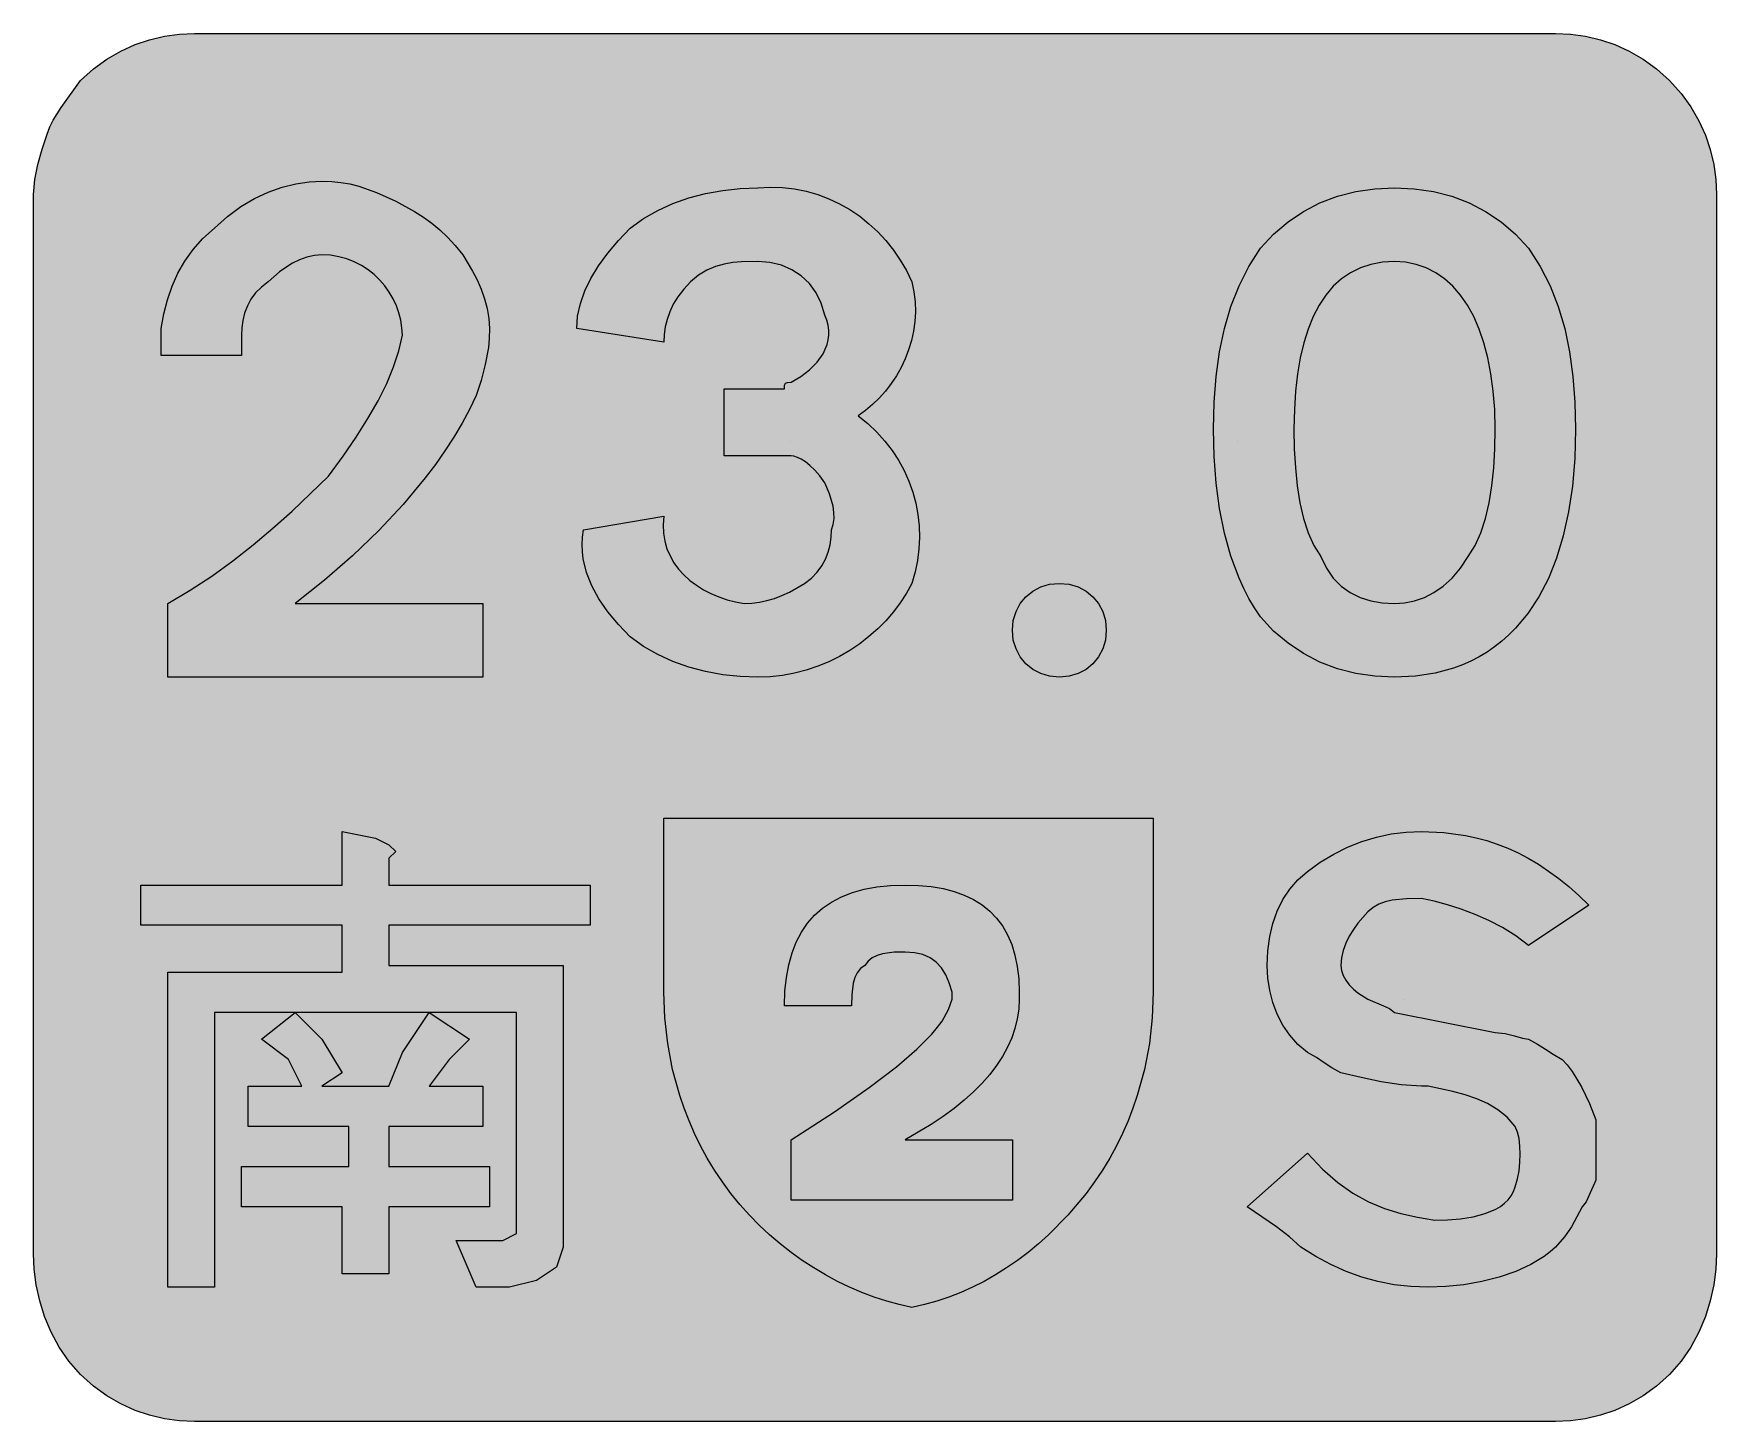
# Model space of a CAD drawing. Header units: metres. Extents: x 133 to 434, y 12 to 261.
import ezdxf

# ---------------------------------------------------------------- set-up
doc = ezdxf.new("R2010")
doc.units = ezdxf.units.M
for name, color, linetype, true_color in [('FILL_BLACK_000000', 7, 'Continuous', 0x000000), ('FILL_LIME_00FF00', 7, 'Continuous', 0x00ff00), ('FILL_WHITE_FFFFFF', 7, 'Continuous', 0xffffff), ('FILL_YELLOW_FFFF00', 7, 'Continuous', 0xffff00), ('STROKE_WHITE_FFFFFF', 7, 'Continuous', 0xffffff)]:
    doc.layers.add(name, color=color, linetype=linetype, true_color=true_color)

msp = doc.modelspace()

# ---------------------------------------------------------------- hatches: boundary and pattern name
at = {"layer": 'FILL_BLACK_000000', "true_color": 0x000000}
h = msp.add_hatch(color=7, dxfattribs=at)
h.dxf.hatch_style = 1
h.paths.add_polyline_path([(308.25, 62.88), (308.25, 52.08), (268.65, 52.08), (268.65, 62.88), (276.38, 67.9), (282.6, 72.22), (287.47, 75.92), (291.15, 79.08), (293.82, 81.79), (294.83, 83.01), (295.65, 84.14), (296.8, 86.21), (297.45, 88.08), (297.45, 89.28), (296.94, 90.97), (296.31, 92.43), (295.53, 93.67), (294.6, 94.68), (293.5, 95.47), (292.22, 96.03), (290.74, 96.37), (289.05, 96.48), (287.08, 96.44), (285, 96.18), (284.02, 95.89), (283.14, 95.47), (282.41, 94.87), (281.85, 94.08), (281.06, 93.52), (280.46, 92.79), (280.04, 91.91), (279.75, 90.93), (279.49, 88.85), (279.45, 86.88), (267.45, 86.88), (267.53, 89.5), (267.79, 91.94), (268.21, 94.22), (268.8, 96.33), (269.56, 98.27), (270.49, 100.04), (271.58, 101.65), (272.85, 103.08), (274.28, 104.35), (275.89, 105.44), (277.66, 106.37), (279.6, 107.13), (281.71, 107.72), (283.99, 108.14), (286.43, 108.4), (289.05, 108.48), (291.45, 108.41), (293.72, 108.2), (295.83, 107.84), (297.81, 107.34), (299.63, 106.69), (301.31, 105.89), (302.83, 104.93), (304.2, 103.83), (305.42, 102.57), (306.48, 101.16), (307.38, 99.58), (308.12, 97.85), (308.7, 95.95), (309.11, 93.89), (309.37, 91.67), (309.45, 89.28), (309.45, 88.08), (309.37, 86.29), (309.11, 84.54), (308.7, 82.81), (308.12, 81.1), (307.38, 79.43), (306.48, 77.79), (305.42, 76.17), (304.2, 74.58), (302.83, 73.02), (301.31, 71.49), (299.63, 69.98), (297.81, 68.5), (295.83, 67.06), (293.72, 65.64), (289.05, 62.88), (308.25, 62.88)])
at = {"layer": 'FILL_LIME_00FF00', "true_color": 0x00ff00}
h = msp.add_hatch(color=7, dxfattribs=at)
h.dxf.hatch_style = 1
h.paths.add_polyline_path([(405.45, 260.88), (408.15, 260.77), (410.83, 260.41), (413.49, 259.8), (416.1, 258.93), (418.66, 257.77), (421.14, 256.32), (423.55, 254.56), (425.85, 252.48), (427.93, 250.18), (429.69, 247.77), (431.14, 245.29), (432.3, 242.73), (433.17, 240.12), (433.78, 237.46), (434.14, 234.78), (434.25, 232.08), (434.25, 42.48), (434.14, 39.73), (433.78, 36.91), (433.17, 34.06), (432.3, 31.23), (431.14, 28.45), (429.69, 25.77), (427.93, 23.24), (425.85, 20.88), (423.55, 18.8), (421.14, 17.04), (418.66, 15.59), (416.1, 14.43), (413.49, 13.56), (410.83, 12.95), (408.15, 12.59), (405.45, 12.48), (161.85, 12.48), (159.15, 12.59), (156.47, 12.95), (153.81, 13.56), (151.2, 14.43), (148.64, 15.59), (146.16, 17.04), (143.75, 18.8), (141.45, 20.88), (139.37, 23.24), (137.61, 25.77), (136.16, 28.45), (135, 31.23), (134.13, 34.06), (133.52, 36.91), (133.16, 39.73), (133.05, 42.48), (133.05, 232.08), (133.26, 234.78), (133.8, 237.48), (134.57, 240.18), (135.45, 242.88), (135.95, 244.18), (136.56, 245.39), (138, 247.68), (141.45, 252.48), (143.75, 254.56), (146.16, 256.32), (148.64, 257.77), (151.2, 258.93), (153.81, 259.8), (156.47, 260.41), (159.15, 260.77), (161.85, 260.88), (405.45, 260.88)])
at = {"layer": 'FILL_WHITE_FFFFFF', "true_color": 0xffffff}
h = msp.add_hatch(color=7, dxfattribs=at)
h.dxf.hatch_style = 1
h.paths.add_polyline_path([(155.85, 203.28), (155.85, 208.08), (156.36, 210.72), (157.01, 213.25), (157.83, 215.67), (158.85, 217.98), (160.09, 220.17), (161.59, 222.25), (163.36, 224.22), (165.45, 226.08), (167.75, 228.16), (170.14, 229.92), (172.58, 231.37), (175.05, 232.53), (177.52, 233.4), (179.96, 234.01), (182.35, 234.37), (184.65, 234.48), (186.4, 234.42), (188.06, 234.25), (189.67, 233.97), (191.25, 233.58), (194.44, 232.45), (197.85, 230.88), (201.24, 229.04), (202.81, 228.05), (204.3, 226.98), (205.74, 225.79), (207.13, 224.47), (208.5, 222.97), (209.85, 221.28), (211.61, 218.37), (212.42, 216.79), (213.15, 215.13), (213.76, 213.42), (214.24, 211.66), (214.54, 209.88), (214.65, 208.08), (214.6, 206.33), (214.44, 204.69), (213.9, 201.63), (213.13, 198.8), (212.25, 196.08), (211.06, 193.61), (209.73, 191.13), (208.27, 188.67), (206.68, 186.22), (204.98, 183.78), (203.16, 181.36), (199.2, 176.58), (194.85, 171.92), (190.14, 167.39), (185.13, 163.04), (179.85, 158.88), (213.45, 158.88), (213.45, 145.68), (157.05, 145.68), (157.05, 158.88), (161.04, 161.24), (164.93, 163.79), (168.69, 166.52), (172.35, 169.38), (175.89, 172.36), (179.33, 175.42), (185.85, 181.68), (188.44, 185.22), (190.78, 188.65), (192.87, 191.97), (194.7, 195.18), (196.24, 198.27), (197.49, 201.25), (198.43, 204.12), (199.05, 206.88), (198.98, 208.23), (198.78, 209.57), (198.44, 210.88), (197.98, 212.17), (197.4, 213.41), (196.71, 214.6), (195.91, 215.73), (195, 216.78), (194, 217.75), (192.9, 218.62), (191.71, 219.39), (190.44, 220.04), (189.1, 220.57), (187.68, 220.96), (186.2, 221.2), (184.65, 221.28), (183.3, 221.17), (181.97, 220.87), (180.66, 220.39), (179.4, 219.78), (178.19, 219.05), (177.06, 218.24), (175.05, 216.48), (173.81, 215.53), (172.78, 214.47), (171.95, 213.34), (171.3, 212.13), (170.82, 210.87), (170.49, 209.56), (170.31, 208.23), (170.25, 206.88), (170.25, 203.28), (155.85, 203.28)])
h = msp.add_hatch(color=7, dxfattribs=at)
h.dxf.hatch_style = 1
h.paths.add_polyline_path([(256.65, 185.28), (256.65, 197.28), (266.25, 197.28), (267.45, 197.28), (267.47, 197.97), (267.6, 198.33), (267.96, 198.46), (268.65, 198.48), (270.38, 199.49), (271.95, 200.69), (273.29, 202.07), (274.35, 203.58), (275.07, 205.21), (275.29, 206.05), (275.4, 206.92), (275.4, 207.8), (275.28, 208.68), (275.03, 209.58), (274.65, 210.48), (274.04, 212.62), (273.11, 214.51), (271.91, 216.15), (270.45, 217.53), (268.77, 218.62), (266.89, 219.42), (264.84, 219.91), (262.65, 220.08), (259.76, 220.02), (258.22, 219.89), (256.65, 219.63), (255.08, 219.2), (253.54, 218.56), (252.05, 217.67), (250.65, 216.48), (249.41, 215.13), (248.38, 213.78), (247.55, 212.43), (246.9, 211.08), (246.42, 209.73), (246.09, 208.38), (245.91, 207.03), (245.85, 205.68), (230.25, 208.08), (230.42, 210.33), (230.91, 212.58), (231.71, 214.83), (232.8, 217.08), (234.18, 219.33), (235.82, 221.58), (237.71, 223.83), (239.85, 226.08), (242.21, 227.77), (244.76, 229.23), (247.49, 230.47), (250.35, 231.48), (253.33, 232.27), (256.39, 232.83), (259.5, 233.17), (262.65, 233.28), (264.88, 233.41), (267.08, 233.35), (269.24, 233.1), (271.35, 232.68), (273.4, 232.09), (275.39, 231.34), (277.31, 230.43), (279.15, 229.38), (280.91, 228.19), (282.57, 226.86), (284.14, 225.4), (285.6, 223.83), (286.95, 222.14), (288.18, 220.35), (289.28, 218.46), (290.25, 216.48), (290.62, 214.68), (290.82, 212.89), (290.87, 211.11), (290.78, 209.35), (290.54, 207.63), (290.17, 205.93), (289.67, 204.28), (289.05, 202.68), (288.32, 201.13), (287.48, 199.65), (286.55, 198.24), (285.53, 196.9), (284.42, 195.65), (283.23, 194.5), (281.97, 193.44), (280.65, 192.48), (282.38, 191.08), (283.97, 189.57), (285.41, 187.96), (286.71, 186.27), (287.86, 184.51), (288.86, 182.67), (289.7, 180.78), (290.4, 178.83), (290.94, 176.84), (291.33, 174.82), (291.55, 172.77), (291.62, 170.71), (291.52, 168.64), (291.26, 166.57), (290.84, 164.52), (290.25, 162.48), (289.28, 160.71), (288.18, 159), (286.95, 157.36), (285.6, 155.8), (284.14, 154.33), (282.57, 152.95), (280.91, 151.66), (279.15, 150.48), (277.31, 149.41), (275.39, 148.46), (273.4, 147.64), (271.35, 146.95), (269.24, 146.41), (267.08, 146.01), (264.88, 145.76), (262.65, 145.68), (259.5, 145.79), (256.39, 146.13), (253.33, 146.69), (250.35, 147.48), (247.49, 148.49), (244.76, 149.73), (242.21, 151.19), (239.85, 152.88), (237.72, 155.13), (235.84, 157.4), (234.24, 159.69), (232.95, 162.03), (232, 164.42), (231.41, 166.89), (231.27, 168.15), (231.22, 169.43), (231.28, 170.74), (231.45, 172.08), (245.85, 174.48), (245.72, 172.93), (245.78, 171.45), (246.01, 170.02), (246.41, 168.67), (246.97, 167.38), (247.66, 166.17), (248.5, 165.03), (249.45, 163.98), (250.52, 163.01), (251.69, 162.13), (252.95, 161.34), (254.29, 160.64), (255.7, 160.05), (257.17, 159.55), (258.69, 159.16), (260.25, 158.88), (261.6, 158.94), (262.95, 159.1), (264.3, 159.39), (265.65, 159.78), (267, 160.29), (268.35, 160.9), (271.05, 162.48), (272.29, 163.43), (273.32, 164.49), (274.15, 165.62), (274.8, 166.83), (275.28, 168.09), (275.61, 169.4), (275.79, 170.73), (275.85, 172.08), (276.19, 173.03), (276.34, 174.07), (276.31, 175.16), (276.15, 176.28), (275.51, 178.49), (274.65, 180.48), (273.75, 181.72), (272.87, 182.75), (272.01, 183.58), (271.2, 184.23), (270.44, 184.71), (269.76, 185.04), (269.15, 185.22), (268.65, 185.28), (256.65, 185.28)])
h = msp.add_hatch(color=7, dxfattribs=at)
h.dxf.hatch_style = 1
h.paths.add_polyline_path([(344.72, 199.53), (345.33, 203.92), (346.2, 208.08), (347.36, 212.02), (348.81, 215.73), (350.57, 219.22), (352.65, 222.48), (355.01, 225.01), (357.58, 227.2), (360.35, 229.06), (363.3, 230.58), (366.42, 231.76), (369.69, 232.6), (373.11, 233.11), (376.65, 233.28), (380.19, 233.11), (383.61, 232.6), (386.88, 231.76), (390, 230.58), (392.95, 229.06), (395.72, 227.2), (398.29, 225.01), (400.65, 222.48), (402.73, 219.22), (404.49, 215.73), (405.94, 212.02), (407.1, 208.08), (407.97, 203.92), (408.58, 199.53), (408.94, 194.92), (409.05, 190.08), (408.91, 184.84), (408.49, 179.9), (407.81, 175.29), (406.86, 170.99), (405.64, 167.02), (404.18, 163.38), (402.46, 160.06), (400.5, 157.08), (398.3, 154.44), (397.11, 153.24), (395.87, 152.13), (394.56, 151.11), (393.2, 150.18), (391.79, 149.33), (390.32, 148.57), (388.79, 147.89), (387.22, 147.31), (383.9, 146.41), (380.38, 145.86), (376.65, 145.68), (373.11, 145.85), (369.69, 146.35), (366.42, 147.2), (363.3, 148.38), (360.35, 149.9), (357.58, 151.75), (355.01, 153.95), (352.65, 156.48), (351.57, 158.1), (350.57, 159.79), (349.65, 161.57), (348.81, 163.42), (347.36, 167.32), (346.2, 171.48), (345.33, 175.86), (344.72, 180.44), (344.36, 185.19), (344.25, 190.08), (344.36, 194.92), (344.72, 199.53)])
h.paths.add_polyline_path([(380.23, 159.35), (381.99, 159.96), (383.7, 160.83), (385.36, 161.99), (386.94, 163.44), (388.45, 165.2), (389.85, 167.28), (391.09, 169.24), (392.12, 171.52), (392.95, 174.07), (393.6, 176.88), (394.08, 179.91), (394.41, 183.14), (394.59, 186.54), (394.65, 190.08), (394.57, 193.58), (394.32, 196.88), (393.91, 199.98), (393.36, 202.87), (392.65, 205.55), (391.8, 208.01), (390.82, 210.26), (389.7, 212.28), (388.46, 214.08), (387.09, 215.65), (385.61, 216.99), (384.02, 218.09), (382.32, 218.96), (380.52, 219.58), (378.63, 219.95), (376.65, 220.08), (374.47, 219.95), (372.43, 219.58), (370.53, 218.96), (368.78, 218.09), (367.16, 216.99), (365.68, 215.65), (364.35, 214.08), (363.15, 212.28), (362.1, 210.26), (361.18, 208.01), (360.41, 205.55), (359.78, 202.87), (359.28, 199.98), (358.93, 196.88), (358.72, 193.58), (358.65, 190.08), (358.71, 186.54), (358.89, 183.14), (359.22, 179.91), (359.7, 176.88), (360.35, 174.07), (361.18, 171.52), (362.21, 169.24), (363.45, 167.28), (364.46, 165.2), (365.68, 163.44), (367.1, 161.99), (368.7, 160.83), (370.47, 159.96), (372.39, 159.35), (374.46, 158.99), (376.65, 158.88), (378.45, 158.99), (380.23, 159.35)], flags=16)
h = msp.add_hatch(color=7, dxfattribs=at)
h.dxf.hatch_style = 1
h.paths.add_polyline_path([(324.89, 152.34), (324.41, 150.74), (323.66, 149.31), (322.65, 148.08), (321.42, 147.07), (319.99, 146.32), (318.39, 145.84), (316.65, 145.68), (314.91, 145.84), (313.31, 146.32), (311.88, 147.07), (310.65, 148.08), (309.64, 149.31), (308.89, 150.74), (308.41, 152.34), (308.25, 154.08), (308.41, 155.82), (308.89, 157.42), (309.64, 158.85), (310.65, 160.08), (311.88, 161.09), (313.31, 161.84), (314.91, 162.32), (316.65, 162.48), (318.39, 162.32), (319.99, 161.84), (321.42, 161.09), (322.65, 160.08), (323.66, 158.85), (324.41, 157.42), (324.89, 155.82), (325.05, 154.08), (324.89, 152.34)])
h = msp.add_hatch(color=7, dxfattribs=at)
h.dxf.hatch_style = 1
h.paths.add_polyline_path([(194.25, 116.88), (196.65, 115.68), (197.85, 114.48), (196.65, 113.28), (196.65, 108.48), (232.65, 108.48), (232.65, 101.28), (196.65, 101.28), (196.65, 94.08), (227.85, 94.08), (227.85, 48.48), (227.85, 43.68), (226.65, 40.08), (223.05, 37.68), (218.25, 36.48), (212.25, 36.48), (208.65, 44.88), (214.65, 44.88), (217.05, 44.88), (219.45, 46.08), (219.45, 48.48), (219.45, 49.68), (219.45, 85.68), (165.45, 85.68), (165.45, 36.48), (157.05, 36.48), (157.05, 92.88), (188.25, 92.88), (188.25, 101.28), (152.25, 101.28), (152.25, 108.48), (188.25, 108.48), (188.25, 118.08), (194.25, 116.88)])
h = msp.add_hatch(color=7, dxfattribs=at)
h.dxf.hatch_style = 1
h.paths.add_polyline_path([(394.65, 82.08), (396.43, 81.89), (398.1, 81.48), (399.54, 81.07), (400.65, 80.88), (402.26, 79.98), (403.65, 79.08), (405.04, 78.18), (406.65, 77.28), (407.55, 76.27), (408.43, 75.09), (410.1, 72.33), (411.54, 69.35), (412.65, 66.48), (412.65, 62.88), (412.65, 61.68), (412.65, 60.48), (412.65, 59.28), (412.65, 58.08), (412.65, 55.68), (411.45, 52.83), (410.96, 51.8), (410.25, 50.88), (408.3, 47.28), (407.04, 45.48), (405.45, 43.68), (404.5, 42.81), (403.44, 41.99), (401.04, 40.53), (398.34, 39.29), (395.4, 38.28), (392.29, 37.49), (389.08, 36.93), (385.84, 36.59), (382.65, 36.48), (379.55, 36.59), (376.56, 36.93), (373.64, 37.49), (370.8, 38.28), (368.01, 39.29), (365.27, 40.53), (362.55, 41.99), (359.85, 43.68), (357.84, 45.48), (355.5, 47.28), (350.25, 50.88), (361.05, 60.48), (363.75, 57.6), (366.47, 55.23), (369.21, 53.31), (372, 51.78), (374.84, 50.59), (377.76, 49.68), (380.75, 49), (383.85, 48.48), (386.14, 48.54), (388.46, 48.74), (390.73, 49.11), (392.85, 49.68), (394.75, 50.47), (395.59, 50.96), (396.34, 51.52), (396.99, 52.14), (397.53, 52.84), (397.96, 53.62), (398.25, 54.48), (398.64, 55.88), (398.93, 57.35), (399.09, 58.85), (399.15, 60.33), (399.09, 61.76), (398.93, 63.09), (398.64, 64.27), (398.25, 65.28), (396.79, 66.92), (395.14, 68.26), (393.31, 69.35), (391.35, 70.23), (389.27, 70.94), (387.11, 71.52), (382.65, 72.48), (381.45, 72.48), (377.85, 72.69), (374.25, 73.23), (370.65, 74), (367.05, 74.88), (365.44, 75.78), (364.05, 76.68), (362.66, 77.58), (361.05, 78.48), (359.36, 79.94), (357.9, 81.59), (356.66, 83.42), (355.65, 85.38), (354.86, 87.46), (354.3, 89.62), (353.96, 91.83), (353.85, 94.08), (353.96, 96.72), (354.3, 99.24), (354.86, 101.61), (355.65, 103.83), (356.66, 105.88), (357.9, 107.75), (359.36, 109.42), (361.05, 110.88), (363.35, 112.57), (365.76, 114.03), (368.24, 115.27), (370.8, 116.28), (373.41, 117.07), (376.07, 117.63), (378.75, 117.97), (381.45, 118.08), (385.45, 117.91), (389.34, 117.37), (391.26, 116.95), (393.16, 116.43), (395.04, 115.81), (396.9, 115.08), (398.75, 114.24), (400.59, 113.28), (402.41, 112.2), (404.23, 110.99), (406.04, 109.66), (407.85, 108.2), (409.65, 106.61), (411.45, 104.88), (400.65, 97.68), (398.35, 99.37), (395.96, 100.85), (393.52, 102.13), (391.05, 103.23), (388.58, 104.16), (386.14, 104.94), (383.75, 105.57), (381.45, 106.08), (378.77, 106.04), (376.2, 105.78), (374.99, 105.49), (373.86, 105.07), (372.8, 104.47), (371.85, 103.68), (370.09, 101.67), (369.28, 100.54), (368.55, 99.33), (367.94, 98.07), (367.46, 96.76), (367.16, 95.43), (367.05, 94.08), (367.16, 93.18), (367.46, 92.3), (367.94, 91.44), (368.55, 90.63), (369.28, 89.87), (370.09, 89.19), (371.85, 88.08), (374.7, 86.88), (375.73, 86.39), (376.65, 85.68), (394.65, 82.08)])
h = msp.add_hatch(color=7, dxfattribs=at)
h.dxf.hatch_style = 1
h.paths.add_polyline_path([(184.65, 80.88), (188.25, 74.88), (184.65, 72.48), (196.65, 72.48), (199.05, 78.48), (203.85, 85.68), (211.05, 80.88), (207.45, 77.28), (203.85, 72.48), (213.45, 72.48), (213.45, 65.28), (196.65, 65.28), (196.65, 58.08), (214.65, 58.08), (214.65, 50.88), (196.65, 50.88), (196.65, 38.88), (188.25, 38.88), (188.25, 50.88), (170.25, 50.88), (170.25, 58.08), (189.45, 58.08), (189.45, 65.28), (171.45, 65.28), (171.45, 72.48), (181.05, 72.48), (178.65, 77.28), (173.85, 80.88), (179.85, 85.68), (184.65, 80.88)])
at = {"layer": 'FILL_YELLOW_FFFF00', "true_color": 0xffff00}
h = msp.add_hatch(color=7, dxfattribs=at)
h.dxf.hatch_style = 1
h.paths.add_polyline_path([(288, 33.39), (285.76, 34), (283.52, 34.73), (281.31, 35.56), (279.11, 36.5), (276.94, 37.54), (274.8, 38.69), (272.7, 39.93), (270.64, 41.27), (268.63, 42.71), (266.67, 44.25), (264.77, 45.87), (262.93, 47.59), (261.16, 49.4), (259.47, 51.3), (257.85, 53.28), (256.33, 55.33), (254.92, 57.44), (253.62, 59.58), (252.43, 61.77), (251.34, 64), (250.36, 66.25), (249.48, 68.53), (248.7, 70.83), (247.43, 75.46), (246.54, 80.11), (246.02, 84.73), (245.85, 89.28), (245.85, 120.48), (333.45, 120.48), (333.45, 89.28), (333.28, 84.73), (332.76, 80.11), (331.87, 75.46), (330.6, 70.83), (329.82, 68.53), (328.94, 66.25), (327.96, 64), (326.87, 61.77), (325.68, 59.58), (324.38, 57.44), (322.97, 55.33), (321.45, 53.28), (318.19, 49.4), (314.72, 45.87), (312.91, 44.25), (311.05, 42.71), (309.15, 41.27), (307.2, 39.93), (305.21, 38.69), (303.18, 37.54), (301.11, 36.5), (299.01, 35.56), (296.87, 34.73), (294.69, 34), (292.49, 33.39), (290.25, 32.88), (288, 33.39)])

# ---------------------------------------------------------------- linework, layer by layer
at = {"layer": 'FILL_BLACK_000000', "lineweight": 0, "true_color": 0x000000}
msp.add_lwpolyline([(308.25, 62.88), (308.25, 52.08), (268.65, 52.08), (268.65, 62.88), (276.38, 67.9), (282.6, 72.22), (287.47, 75.92), (291.15, 79.08), (293.82, 81.79), (294.83, 83.01), (295.65, 84.14), (296.8, 86.21), (297.45, 88.08), (297.45, 89.28), (296.94, 90.97), (296.31, 92.43), (295.53, 93.67), (294.6, 94.68), (293.5, 95.47), (292.22, 96.03), (290.74, 96.37), (289.05, 96.48), (287.08, 96.44), (285, 96.18), (284.02, 95.89), (283.14, 95.47), (282.41, 94.87), (281.85, 94.08), (281.06, 93.52), (280.46, 92.79), (280.04, 91.91), (279.75, 90.93), (279.49, 88.85), (279.45, 86.88), (267.45, 86.88), (267.53, 89.5), (267.79, 91.94), (268.21, 94.22), (268.8, 96.33), (269.56, 98.27), (270.49, 100.04), (271.58, 101.65), (272.85, 103.08), (274.28, 104.35), (275.89, 105.44), (277.66, 106.37), (279.6, 107.13), (281.71, 107.72), (283.99, 108.14), (286.43, 108.4), (289.05, 108.48), (291.45, 108.41), (293.72, 108.2), (295.83, 107.84), (297.81, 107.34), (299.63, 106.69), (301.31, 105.89), (302.83, 104.93), (304.2, 103.83), (305.42, 102.57), (306.48, 101.16), (307.38, 99.58), (308.12, 97.85), (308.7, 95.95), (309.11, 93.89), (309.37, 91.67), (309.45, 89.28), (309.45, 88.08), (309.37, 86.29), (309.11, 84.54), (308.7, 82.81), (308.12, 81.1), (307.38, 79.43), (306.48, 77.79), (305.42, 76.17), (304.2, 74.58), (302.83, 73.02), (301.31, 71.49), (299.63, 69.98), (297.81, 68.5), (295.83, 67.06), (293.72, 65.64), (289.05, 62.88)], close=True, dxfattribs=at)
at = {"layer": 'FILL_LIME_00FF00', "lineweight": 0, "true_color": 0x00ff00}
msp.add_lwpolyline([(405.45, 260.88), (408.15, 260.77), (410.83, 260.41), (413.49, 259.8), (416.1, 258.93), (418.66, 257.77), (421.14, 256.32), (423.55, 254.56), (425.85, 252.48), (427.93, 250.18), (429.69, 247.77), (431.14, 245.29), (432.3, 242.73), (433.17, 240.12), (433.78, 237.46), (434.14, 234.78), (434.25, 232.08), (434.25, 42.48), (434.14, 39.73), (433.78, 36.91), (433.17, 34.06), (432.3, 31.23), (431.14, 28.45), (429.69, 25.77), (427.93, 23.24), (425.85, 20.88), (423.55, 18.8), (421.14, 17.04), (418.66, 15.59), (416.1, 14.43), (413.49, 13.56), (410.83, 12.95), (408.15, 12.59), (405.45, 12.48), (161.85, 12.48), (159.15, 12.59), (156.47, 12.95), (153.81, 13.56), (151.2, 14.43), (148.64, 15.59), (146.16, 17.04), (143.75, 18.8), (141.45, 20.88), (139.37, 23.24), (137.61, 25.77), (136.16, 28.45), (135, 31.23), (134.13, 34.06), (133.52, 36.91), (133.16, 39.73), (133.05, 42.48), (133.05, 232.08), (133.26, 234.78), (133.8, 237.48), (134.57, 240.18), (135.45, 242.88), (135.95, 244.18), (136.56, 245.39), (138, 247.68), (141.45, 252.48), (143.75, 254.56), (146.16, 256.32), (148.64, 257.77), (151.2, 258.93), (153.81, 259.8), (156.47, 260.41), (159.15, 260.77), (161.85, 260.88)], close=True, dxfattribs=at)
at = {"layer": 'FILL_WHITE_FFFFFF', "lineweight": 0, "true_color": 0xffffff}
for points in [[(155.85, 203.28), (155.85, 208.08), (156.36, 210.72), (157.01, 213.25), (157.83, 215.67), (158.85, 217.98), (160.09, 220.17), (161.59, 222.25), (163.36, 224.22), (165.45, 226.08), (167.75, 228.16), (170.14, 229.92), (172.58, 231.37), (175.05, 232.53), (177.52, 233.4), (179.96, 234.01), (182.35, 234.37), (184.65, 234.48), (186.4, 234.42), (188.06, 234.25), (189.67, 233.97), (191.25, 233.58), (194.44, 232.45), (197.85, 230.88), (201.24, 229.04), (202.81, 228.05), (204.3, 226.98), (205.74, 225.79), (207.13, 224.47), (208.5, 222.97), (209.85, 221.28), (211.61, 218.37), (212.42, 216.79), (213.15, 215.13), (213.76, 213.42), (214.24, 211.66), (214.54, 209.88), (214.65, 208.08), (214.6, 206.33), (214.44, 204.69), (213.9, 201.63), (213.13, 198.8), (212.25, 196.08), (211.06, 193.61), (209.73, 191.13), (208.27, 188.67), (206.68, 186.22), (204.98, 183.78), (203.16, 181.36), (199.2, 176.58), (194.85, 171.92), (190.14, 167.39), (185.13, 163.04), (179.85, 158.88), (213.45, 158.88), (213.45, 145.68), (157.05, 145.68), (157.05, 158.88), (161.04, 161.24), (164.93, 163.79), (168.69, 166.52), (172.35, 169.38), (175.89, 172.36), (179.33, 175.42), (185.85, 181.68), (188.44, 185.22), (190.78, 188.65), (192.87, 191.97), (194.7, 195.18), (196.24, 198.27), (197.49, 201.25), (198.43, 204.12), (199.05, 206.88), (198.98, 208.23), (198.78, 209.57), (198.44, 210.88), (197.98, 212.17), (197.4, 213.41), (196.71, 214.6), (195.91, 215.73), (195, 216.78), (194, 217.75), (192.9, 218.62), (191.71, 219.39), (190.44, 220.04), (189.1, 220.57), (187.68, 220.96), (186.2, 221.2), (184.65, 221.28), (183.3, 221.17), (181.97, 220.87), (180.66, 220.39), (179.4, 219.78), (178.19, 219.05), (177.06, 218.24), (175.05, 216.48), (173.81, 215.53), (172.78, 214.47), (171.95, 213.34), (171.3, 212.13), (170.82, 210.87), (170.49, 209.56), (170.31, 208.23), (170.25, 206.88), (170.25, 203.28)], [(256.65, 185.28), (256.65, 197.28), (266.25, 197.28), (267.45, 197.28), (267.47, 197.97), (267.6, 198.33), (267.96, 198.46), (268.65, 198.48), (270.38, 199.49), (271.95, 200.69), (273.29, 202.07), (274.35, 203.58), (275.07, 205.21), (275.29, 206.05), (275.4, 206.92), (275.4, 207.8), (275.28, 208.68), (275.03, 209.58), (274.65, 210.48), (274.04, 212.62), (273.11, 214.51), (271.91, 216.15), (270.45, 217.53), (268.77, 218.62), (266.89, 219.42), (264.84, 219.91), (262.65, 220.08), (259.76, 220.02), (258.22, 219.89), (256.65, 219.63), (255.08, 219.2), (253.54, 218.56), (252.05, 217.67), (250.65, 216.48), (249.41, 215.13), (248.38, 213.78), (247.55, 212.43), (246.9, 211.08), (246.42, 209.73), (246.09, 208.38), (245.91, 207.03), (245.85, 205.68), (230.25, 208.08), (230.42, 210.33), (230.91, 212.58), (231.71, 214.83), (232.8, 217.08), (234.18, 219.33), (235.82, 221.58), (237.71, 223.83), (239.85, 226.08), (242.21, 227.77), (244.76, 229.23), (247.49, 230.47), (250.35, 231.48), (253.33, 232.27), (256.39, 232.83), (259.5, 233.17), (262.65, 233.28), (264.88, 233.41), (267.08, 233.35), (269.24, 233.1), (271.35, 232.68), (273.4, 232.09), (275.39, 231.34), (277.31, 230.43), (279.15, 229.38), (280.91, 228.19), (282.57, 226.86), (284.14, 225.4), (285.6, 223.83), (286.95, 222.14), (288.18, 220.35), (289.28, 218.46), (290.25, 216.48), (290.62, 214.68), (290.82, 212.89), (290.87, 211.11), (290.78, 209.35), (290.54, 207.63), (290.17, 205.93), (289.67, 204.28), (289.05, 202.68), (288.32, 201.13), (287.48, 199.65), (286.55, 198.24), (285.53, 196.9), (284.42, 195.65), (283.23, 194.5), (281.97, 193.44), (280.65, 192.48), (282.38, 191.08), (283.97, 189.57), (285.41, 187.96), (286.71, 186.27), (287.86, 184.51), (288.86, 182.67), (289.7, 180.78), (290.4, 178.83), (290.94, 176.84), (291.33, 174.82), (291.55, 172.77), (291.62, 170.71), (291.52, 168.64), (291.26, 166.57), (290.84, 164.52), (290.25, 162.48), (289.28, 160.71), (288.18, 159), (286.95, 157.36), (285.6, 155.8), (284.14, 154.33), (282.57, 152.95), (280.91, 151.66), (279.15, 150.48), (277.31, 149.41), (275.39, 148.46), (273.4, 147.64), (271.35, 146.95), (269.24, 146.41), (267.08, 146.01), (264.88, 145.76), (262.65, 145.68), (259.5, 145.79), (256.39, 146.13), (253.33, 146.69), (250.35, 147.48), (247.49, 148.49), (244.76, 149.73), (242.21, 151.19), (239.85, 152.88), (237.72, 155.13), (235.84, 157.4), (234.24, 159.69), (232.95, 162.03), (232, 164.42), (231.41, 166.89), (231.27, 168.15), (231.22, 169.43), (231.28, 170.74), (231.45, 172.08), (245.85, 174.48), (245.72, 172.93), (245.78, 171.45), (246.01, 170.02), (246.41, 168.67), (246.97, 167.38), (247.66, 166.17), (248.5, 165.03), (249.45, 163.98), (250.52, 163.01), (251.69, 162.13), (252.95, 161.34), (254.29, 160.64), (255.7, 160.05), (257.17, 159.55), (258.69, 159.16), (260.25, 158.88), (261.6, 158.94), (262.95, 159.1), (264.3, 159.39), (265.65, 159.78), (267, 160.29), (268.35, 160.9), (271.05, 162.48), (272.29, 163.43), (273.32, 164.49), (274.15, 165.62), (274.8, 166.83), (275.28, 168.09), (275.61, 169.4), (275.79, 170.73), (275.85, 172.08), (276.19, 173.03), (276.34, 174.07), (276.31, 175.16), (276.15, 176.28), (275.51, 178.49), (274.65, 180.48), (273.75, 181.72), (272.87, 182.75), (272.01, 183.58), (271.2, 184.23), (270.44, 184.71), (269.76, 185.04), (269.15, 185.22), (268.65, 185.28)], [(344.72, 199.53), (345.33, 203.92), (346.2, 208.08), (347.36, 212.02), (348.81, 215.73), (350.57, 219.22), (352.65, 222.48), (355.01, 225.01), (357.58, 227.2), (360.35, 229.06), (363.3, 230.58), (366.42, 231.76), (369.69, 232.6), (373.11, 233.11), (376.65, 233.28), (380.19, 233.11), (383.61, 232.6), (386.88, 231.76), (390, 230.58), (392.95, 229.06), (395.72, 227.2), (398.29, 225.01), (400.65, 222.48), (402.73, 219.22), (404.49, 215.73), (405.94, 212.02), (407.1, 208.08), (407.97, 203.92), (408.58, 199.53), (408.94, 194.92), (409.05, 190.08), (408.91, 184.84), (408.49, 179.9), (407.81, 175.29), (406.86, 170.99), (405.64, 167.02), (404.18, 163.38), (402.46, 160.06), (400.5, 157.08), (398.3, 154.44), (397.11, 153.24), (395.87, 152.13), (394.56, 151.11), (393.2, 150.18), (391.79, 149.33), (390.32, 148.57), (388.79, 147.89), (387.22, 147.31), (383.9, 146.41), (380.38, 145.86), (376.65, 145.68), (373.11, 145.85), (369.69, 146.35), (366.42, 147.2), (363.3, 148.38), (360.35, 149.9), (357.58, 151.75), (355.01, 153.95), (352.65, 156.48), (351.57, 158.1), (350.57, 159.79), (349.65, 161.57), (348.81, 163.42), (347.36, 167.32), (346.2, 171.48), (345.33, 175.86), (344.72, 180.44), (344.36, 185.19), (344.25, 190.08), (344.36, 194.92)], [(380.23, 159.35), (381.99, 159.96), (383.7, 160.83), (385.36, 161.99), (386.94, 163.44), (388.45, 165.2), (389.85, 167.28), (391.09, 169.24), (392.12, 171.52), (392.95, 174.07), (393.6, 176.88), (394.08, 179.91), (394.41, 183.14), (394.59, 186.54), (394.65, 190.08), (394.57, 193.58), (394.32, 196.88), (393.91, 199.98), (393.36, 202.87), (392.65, 205.55), (391.8, 208.01), (390.82, 210.26), (389.7, 212.28), (388.46, 214.08), (387.09, 215.65), (385.61, 216.99), (384.02, 218.09), (382.32, 218.96), (380.52, 219.58), (378.63, 219.95), (376.65, 220.08), (374.47, 219.95), (372.43, 219.58), (370.53, 218.96), (368.78, 218.09), (367.16, 216.99), (365.68, 215.65), (364.35, 214.08), (363.15, 212.28), (362.1, 210.26), (361.18, 208.01), (360.41, 205.55), (359.78, 202.87), (359.28, 199.98), (358.93, 196.88), (358.72, 193.58), (358.65, 190.08), (358.71, 186.54), (358.89, 183.14), (359.22, 179.91), (359.7, 176.88), (360.35, 174.07), (361.18, 171.52), (362.21, 169.24), (363.45, 167.28), (364.46, 165.2), (365.68, 163.44), (367.1, 161.99), (368.7, 160.83), (370.47, 159.96), (372.39, 159.35), (374.46, 158.99), (376.65, 158.88), (378.45, 158.99)], [(324.89, 152.34), (324.41, 150.74), (323.66, 149.31), (322.65, 148.08), (321.42, 147.07), (319.99, 146.32), (318.39, 145.84), (316.65, 145.68), (314.91, 145.84), (313.31, 146.32), (311.88, 147.07), (310.65, 148.08), (309.64, 149.31), (308.89, 150.74), (308.41, 152.34), (308.25, 154.08), (308.41, 155.82), (308.89, 157.42), (309.64, 158.85), (310.65, 160.08), (311.88, 161.09), (313.31, 161.84), (314.91, 162.32), (316.65, 162.48), (318.39, 162.32), (319.99, 161.84), (321.42, 161.09), (322.65, 160.08), (323.66, 158.85), (324.41, 157.42), (324.89, 155.82), (325.05, 154.08)], [(194.25, 116.88), (196.65, 115.68), (197.85, 114.48), (196.65, 113.28), (196.65, 108.48), (232.65, 108.48), (232.65, 101.28), (196.65, 101.28), (196.65, 94.08), (227.85, 94.08), (227.85, 48.48), (227.85, 43.68), (226.65, 40.08), (223.05, 37.68), (218.25, 36.48), (212.25, 36.48), (208.65, 44.88), (214.65, 44.88), (217.05, 44.88), (219.45, 46.08), (219.45, 48.48), (219.45, 49.68), (219.45, 85.68), (165.45, 85.68), (165.45, 36.48), (157.05, 36.48), (157.05, 92.88), (188.25, 92.88), (188.25, 101.28), (152.25, 101.28), (152.25, 108.48), (188.25, 108.48), (188.25, 118.08)], [(394.65, 82.08), (396.43, 81.89), (398.1, 81.48), (399.54, 81.07), (400.65, 80.88), (402.26, 79.98), (403.65, 79.08), (405.04, 78.18), (406.65, 77.28), (407.55, 76.27), (408.43, 75.09), (410.1, 72.33), (411.54, 69.35), (412.65, 66.48), (412.65, 62.88), (412.65, 61.68), (412.65, 60.48), (412.65, 59.28), (412.65, 58.08), (412.65, 55.68), (411.45, 52.83), (410.96, 51.8), (410.25, 50.88), (408.3, 47.28), (407.04, 45.48), (405.45, 43.68), (404.5, 42.81), (403.44, 41.99), (401.04, 40.53), (398.34, 39.29), (395.4, 38.28), (392.29, 37.49), (389.08, 36.93), (385.84, 36.59), (382.65, 36.48), (379.55, 36.59), (376.56, 36.93), (373.64, 37.49), (370.8, 38.28), (368.01, 39.29), (365.27, 40.53), (362.55, 41.99), (359.85, 43.68), (357.84, 45.48), (355.5, 47.28), (350.25, 50.88), (361.05, 60.48), (363.75, 57.6), (366.47, 55.23), (369.21, 53.31), (372, 51.78), (374.84, 50.59), (377.76, 49.68), (380.75, 49), (383.85, 48.48), (386.14, 48.54), (388.46, 48.74), (390.73, 49.11), (392.85, 49.68), (394.75, 50.47), (395.59, 50.96), (396.34, 51.52), (396.99, 52.14), (397.53, 52.84), (397.96, 53.62), (398.25, 54.48), (398.64, 55.88), (398.93, 57.35), (399.09, 58.85), (399.15, 60.33), (399.09, 61.76), (398.93, 63.09), (398.64, 64.27), (398.25, 65.28), (396.79, 66.92), (395.14, 68.26), (393.31, 69.35), (391.35, 70.23), (389.27, 70.94), (387.11, 71.52), (382.65, 72.48), (381.45, 72.48), (377.85, 72.69), (374.25, 73.23), (370.65, 74), (367.05, 74.88), (365.44, 75.78), (364.05, 76.68), (362.66, 77.58), (361.05, 78.48), (359.36, 79.94), (357.9, 81.59), (356.66, 83.42), (355.65, 85.38), (354.86, 87.46), (354.3, 89.62), (353.96, 91.83), (353.85, 94.08), (353.96, 96.72), (354.3, 99.24), (354.86, 101.61), (355.65, 103.83), (356.66, 105.88), (357.9, 107.75), (359.36, 109.42), (361.05, 110.88), (363.35, 112.57), (365.76, 114.03), (368.24, 115.27), (370.8, 116.28), (373.41, 117.07), (376.07, 117.63), (378.75, 117.97), (381.45, 118.08), (385.45, 117.91), (389.34, 117.37), (391.26, 116.95), (393.16, 116.43), (395.04, 115.81), (396.9, 115.08), (398.75, 114.24), (400.59, 113.28), (402.41, 112.2), (404.23, 110.99), (406.04, 109.66), (407.85, 108.2), (409.65, 106.61), (411.45, 104.88), (400.65, 97.68), (398.35, 99.37), (395.96, 100.85), (393.52, 102.13), (391.05, 103.23), (388.58, 104.16), (386.14, 104.94), (383.75, 105.57), (381.45, 106.08), (378.77, 106.04), (376.2, 105.78), (374.99, 105.49), (373.86, 105.07), (372.8, 104.47), (371.85, 103.68), (370.09, 101.67), (369.28, 100.54), (368.55, 99.33), (367.94, 98.07), (367.46, 96.76), (367.16, 95.43), (367.05, 94.08), (367.16, 93.18), (367.46, 92.3), (367.94, 91.44), (368.55, 90.63), (369.28, 89.87), (370.09, 89.19), (371.85, 88.08), (374.7, 86.88), (375.73, 86.39), (376.65, 85.68)], [(184.65, 80.88), (188.25, 74.88), (184.65, 72.48), (196.65, 72.48), (199.05, 78.48), (203.85, 85.68), (211.05, 80.88), (207.45, 77.28), (203.85, 72.48), (213.45, 72.48), (213.45, 65.28), (196.65, 65.28), (196.65, 58.08), (214.65, 58.08), (214.65, 50.88), (196.65, 50.88), (196.65, 38.88), (188.25, 38.88), (188.25, 50.88), (170.25, 50.88), (170.25, 58.08), (189.45, 58.08), (189.45, 65.28), (171.45, 65.28), (171.45, 72.48), (181.05, 72.48), (178.65, 77.28), (173.85, 80.88), (179.85, 85.68)]]:
    msp.add_lwpolyline(points, close=True, dxfattribs=at)
at = {"layer": 'FILL_YELLOW_FFFF00', "lineweight": 0, "true_color": 0xffff00}
msp.add_lwpolyline([(288, 33.39), (285.76, 34), (283.52, 34.73), (281.31, 35.56), (279.11, 36.5), (276.94, 37.54), (274.8, 38.69), (272.7, 39.93), (270.64, 41.27), (268.63, 42.71), (266.67, 44.25), (264.77, 45.87), (262.93, 47.59), (261.16, 49.4), (259.47, 51.3), (257.85, 53.28), (256.33, 55.33), (254.92, 57.44), (253.62, 59.58), (252.43, 61.77), (251.34, 64), (250.36, 66.25), (249.48, 68.53), (248.7, 70.83), (247.43, 75.46), (246.54, 80.11), (246.02, 84.73), (245.85, 89.28), (245.85, 120.48), (333.45, 120.48), (333.45, 89.28), (333.28, 84.73), (332.76, 80.11), (331.87, 75.46), (330.6, 70.83), (329.82, 68.53), (328.94, 66.25), (327.96, 64), (326.87, 61.77), (325.68, 59.58), (324.38, 57.44), (322.97, 55.33), (321.45, 53.28), (318.19, 49.4), (314.72, 45.87), (312.91, 44.25), (311.05, 42.71), (309.15, 41.27), (307.2, 39.93), (305.21, 38.69), (303.18, 37.54), (301.11, 36.5), (299.01, 35.56), (296.87, 34.73), (294.69, 34), (292.49, 33.39), (290.25, 32.88)], close=True, dxfattribs=at)
at = {"layer": 'STROKE_WHITE_FFFFFF', "lineweight": 0, "true_color": 0xffffff}
for points in [[(344.25, 190.08), (344.25, 190.08)], [(268.45, 187.92), (268.45, 187.92)], [(348.45, 187.92), (348.45, 187.92)], [(348.45, 187.92), (348.45, 187.92)], [(348.45, 187.92), (348.45, 187.92)], [(348.45, 187.92), (348.45, 187.92)], [(348.45, 187.92), (348.45, 187.92)], [(378.45, 87.92), (378.45, 87.92)]]:
    msp.add_lwpolyline(points, dxfattribs=at)

doc.saveas('drawing.dxf')
